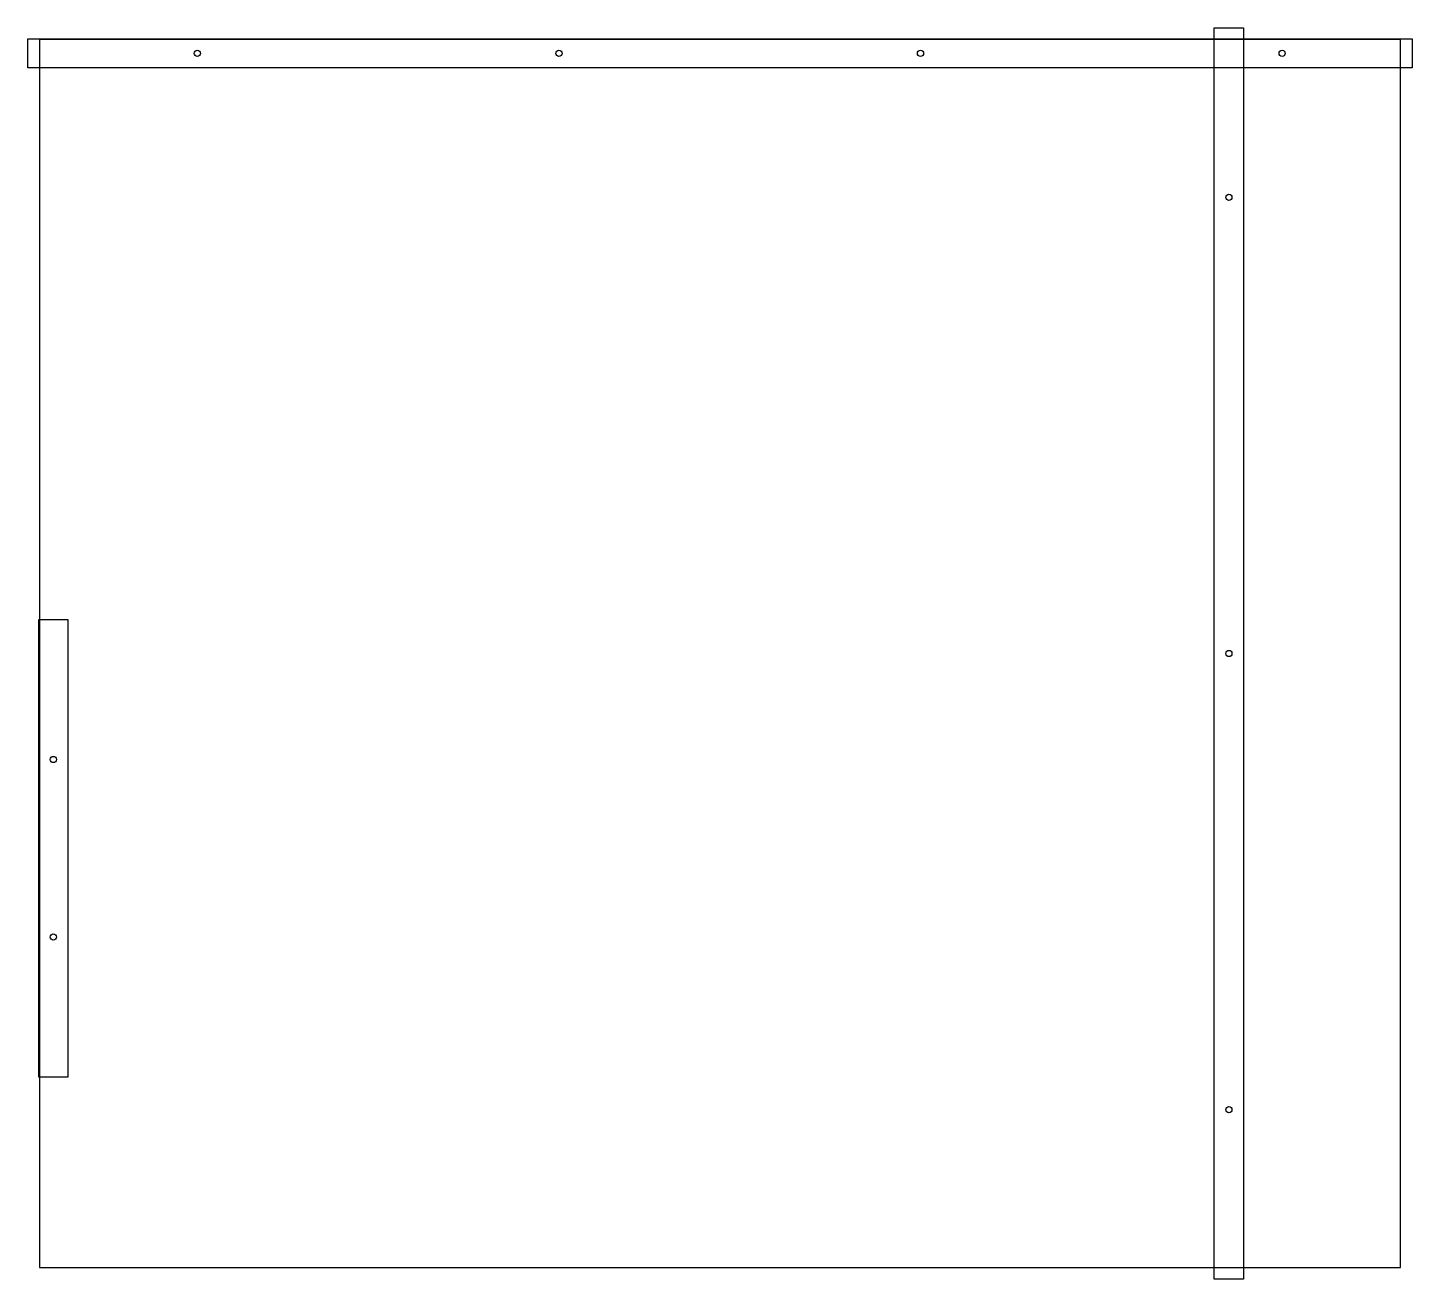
# Model space of a CAD drawing. Extents: x -0.3 to 34.8, y -0.3 to 31.4.
import ezdxf

# ---------------------------------------------------------------- set-up
doc = ezdxf.new("R2010")
doc.units = 0
for name, color, linetype in [('BLOCKDRILLPILOT', 6, 'CONTINUOUS'), ('DadoBack', 6, 'CONTINUOUS'), ('PartCut', 1, 'CONTINUOUS')]:
    doc.layers.add(name, color=color, linetype=linetype)

msp = doc.modelspace()

# ---------------------------------------------------------------- linework, layer by layer
at = {"layer": 'BLOCKDRILLPILOT'}
for centre in [(4, 30.775), (13.16667, 30.775), (22.33334, 30.775), (31.50001, 30.775), (30.15, 27.125), (30.15, 15.5625), (0.35, 12.875), (0.35, 8.375), (30.15, 4)]:
    msp.add_circle(centre, 0.07874, dxfattribs=at)
at = {"layer": 'DadoBack'}
for points in [[(29.78, 31.425), (30.52, 31.425), (30.52, -0.3), (29.78, -0.3)], [(34.8, 31.145), (34.8, 30.405), (-0.3, 30.405), (-0.3, 31.145)], [(-0.02, 16.425), (0.72, 16.425), (0.72, 4.825), (-0.02, 4.825)]]:
    msp.add_lwpolyline(points, close=True, dxfattribs=at)
at = {"layer": 'PartCut'}
msp.add_lwpolyline([(0, 0), (34.5, 0), (34.5, 31.125), (0, 31.125)], close=True, dxfattribs=at)

doc.saveas('drawing.dxf')
